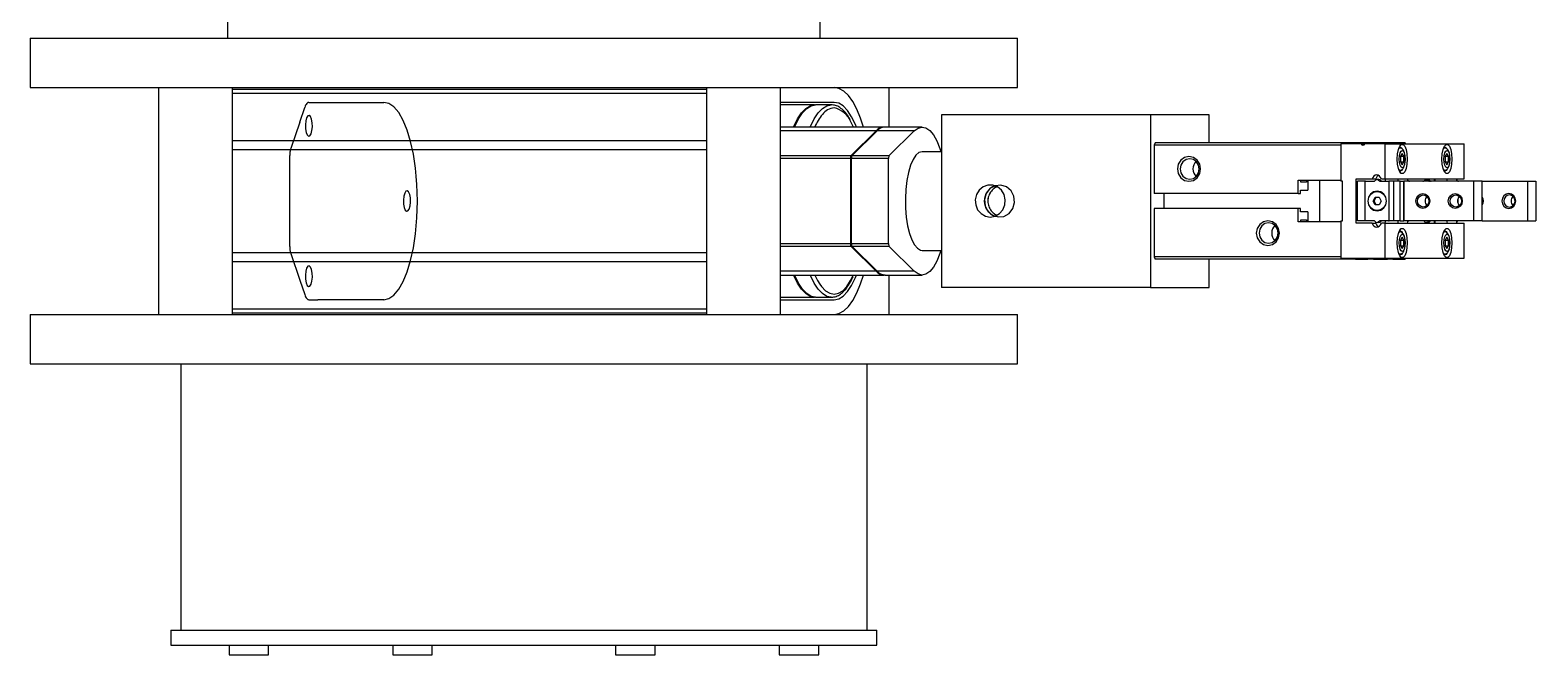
# Model space of a CAD drawing. Header units: millimetres. Extents: x 0 to 420, y 0 to 297.
# Drawn here: x 246.3 to 276.8, y 141.97 to 154.64 of the extents above; entities that cross this region are included whole.
import ezdxf

# ---------------------------------------------------------------- set-up
doc = ezdxf.new("R2010")
doc.units = ezdxf.units.MM

msp = doc.modelspace()

# ---------------------------------------------------------------- linework, layer by layer
at = {"color": 7, "linetype": 'Continuous', "lineweight": 25}
for p, q in [((250.304, 155.971), (250.304, 154.471)), ((262.304, 154.471), (262.304, 155.971)), ((246.304, 154.471), (246.304, 153.471)), ((246.304, 154.471), (261.865, 154.471)), ((261.865, 154.471), (266.304, 154.471)), ((266.304, 153.471), (266.304, 154.471)), ((246.304, 153.471), (261.865, 153.471)), ((248.905, 153.471), (248.905, 148.871)), ((250.405, 148.871), (250.405, 153.471)), ((250.405, 153.441), (260.003, 153.441)), ((260.003, 153.471), (260.003, 148.871)), ((261.503, 148.871), (261.503, 153.471)), ((261.865, 153.471), (266.304, 153.471)), ((263.703, 152.671), (263.703, 153.471)), ((250.405, 153.354), (260.003, 153.354)), ((262.587, 153.171), (261.503, 153.171)), ((262.192, 153.121), (261.503, 153.121)), ((262.529, 153.121), (262.211, 153.121)), ((268.994, 152.921), (264.762, 152.921)), ((264.762, 152.921), (264.762, 149.421)), ((268.994, 152.921), (268.994, 149.421)), ((270.185, 152.921), (268.994, 152.921)), ((270.185, 152.351), (270.185, 152.921)), ((263.6, 152.671), (261.503, 152.671)), ((262.978, 152.671), (262.925, 152.777)), ((263.437, 152.593), (262.933, 152.094)), ((262.952, 152.094), (263.456, 152.593)), ((264.208, 152.593), (263.456, 152.593)), ((264.371, 152.671), (263.619, 152.671)), ((263.704, 152.094), (264.208, 152.593)), ((250.405, 152.395), (260.003, 152.395)), ((250.405, 152.216), (260.003, 152.216)), ((269.086, 152.351), (269.069, 152.301)), ((269.069, 152.301), (269.069, 151.321)), ((272.852, 152.301), (269.069, 152.301)), ((273.148, 152.351), (269.086, 152.351)), ((272.852, 152.331), (272.852, 151.571)), ((273.258, 152.331), (272.852, 152.331)), ((273.148, 152.351), (273.141, 152.331)), ((273.398, 152.351), (273.148, 152.351)), ((273.258, 152.331), (273.338, 152.331)), ((273.745, 152.331), (273.338, 152.331)), ((273.398, 152.331), (273.398, 152.351)), ((273.51, 152.351), (273.398, 152.351)), ((273.793, 152.351), (273.51, 152.351)), ((273.51, 152.351), (273.51, 152.331)), ((273.745, 151.621), (273.745, 152.331)), ((273.745, 152.331), (275.345, 152.331)), ((273.793, 152.331), (273.793, 152.351)), ((273.905, 152.351), (273.793, 152.351)), ((274.155, 152.351), (273.905, 152.351)), ((273.905, 152.351), (273.905, 152.331)), ((274.045, 152.246), (274.024, 152.246)), ((274.162, 152.331), (274.155, 152.351)), ((274.95, 152.246), (274.93, 152.246)), ((275.345, 151.621), (275.345, 152.331)), ((262.919, 152.036), (262.919, 150.307)), ((262.938, 150.307), (262.938, 152.036)), ((263.69, 152.036), (262.938, 152.036)), ((262.952, 152.094), (263.704, 152.094)), ((263.69, 150.307), (263.69, 152.036)), ((264.762, 152.171), (264.371, 152.171)), ((274.092, 152.137), (274.058, 152.079)), ((274.058, 152.079), (274.058, 151.964)), ((274.058, 152.079), (274.126, 152.079)), ((274.058, 151.964), (274.092, 151.906)), ((274.058, 151.964), (274.126, 151.964)), ((274.126, 152.079), (274.092, 152.137)), ((274.092, 151.906), (274.126, 151.964)), ((274.126, 151.964), (274.126, 152.079)), ((274.997, 152.137), (274.963, 152.079)), ((274.963, 152.079), (274.963, 151.964)), ((274.963, 152.079), (275.031, 152.079)), ((274.963, 151.964), (274.997, 151.906)), ((274.963, 151.964), (275.031, 151.964)), ((275.031, 152.079), (274.997, 152.137)), ((274.997, 151.906), (275.031, 151.964)), ((275.031, 151.964), (275.031, 152.079)), ((271.983, 151.596), (272.852, 151.596)), ((271.983, 151.321), (271.983, 151.596)), ((272.041, 151.551), (272.041, 151.596)), ((272.151, 151.596), (272.151, 151.551)), ((272.178, 151.596), (272.178, 151.391)), ((272.421, 150.746), (272.421, 151.596)), ((272.88, 151.571), (272.852, 151.571)), ((272.88, 150.771), (272.88, 151.571)), ((273.162, 151.621), (273.481, 151.621)), ((273.162, 150.721), (273.162, 151.621)), ((273.189, 150.771), (273.189, 151.571)), ((273.34, 151.571), (273.189, 151.571)), ((273.34, 150.771), (273.34, 151.571)), ((273.351, 151.571), (273.34, 151.571)), ((273.351, 151.571), (273.517, 151.571)), ((273.481, 151.621), (273.555, 151.621)), ((273.618, 151.604), (273.584, 151.604)), ((273.629, 151.582), (273.663, 151.582)), ((273.651, 151.571), (273.817, 151.571)), ((273.671, 151.621), (273.745, 151.621)), ((273.745, 151.621), (275.345, 151.621)), ((273.817, 151.571), (273.829, 151.571)), ((273.829, 150.771), (273.829, 151.571)), ((273.923, 151.571), (273.829, 151.571)), ((273.923, 150.771), (273.923, 151.571)), ((274.052, 151.571), (273.923, 151.571)), ((274.024, 151.796), (274.045, 151.796)), ((274.052, 150.771), (274.052, 151.571)), ((274.052, 151.571), (274.128, 151.571)), ((274.128, 150.771), (274.128, 151.571)), ((274.133, 151.571), (274.128, 151.571)), ((274.133, 150.771), (274.133, 151.571)), ((275.543, 151.571), (274.133, 151.571)), ((274.614, 151.604), (274.58, 151.604)), ((274.624, 151.582), (274.658, 151.582)), ((274.762, 151.571), (274.762, 151.621)), ((274.93, 151.796), (274.95, 151.796)), ((275.543, 150.771), (275.543, 151.571)), ((275.714, 151.571), (275.543, 151.571)), ((275.714, 151.571), (276.629, 151.571)), ((275.714, 150.771), (275.714, 151.571)), ((276.629, 151.571), (276.629, 150.771)), ((276.629, 151.571), (276.799, 151.571)), ((276.799, 151.571), (276.799, 150.771)), ((271.983, 151.321), (269.069, 151.321)), ((269.263, 151.321), (269.263, 151.021)), ((271.983, 151.321), (272.035, 151.321)), ((272.035, 151.391), (272.178, 151.391)), ((272.035, 151.321), (272.035, 151.391)), ((272.151, 151.551), (272.041, 151.551)), ((273.34, 150.784), (273.34, 151.559)), ((273.547, 151.362), (273.593, 151.371)), ((273.603, 151.366), (273.584, 151.366)), ((273.603, 151.366), (273.64, 151.362)), ((269.069, 151.021), (269.069, 150.041)), ((271.983, 151.021), (269.069, 151.021)), ((271.983, 150.746), (271.983, 151.021)), ((272.035, 151.021), (271.983, 151.021)), ((272.035, 150.951), (272.035, 151.021)), ((273.503, 151.171), (273.543, 151.246)), ((273.543, 151.096), (273.503, 151.171)), ((273.525, 151.171), (273.503, 151.171)), ((273.525, 151.171), (273.565, 151.246)), ((273.565, 151.096), (273.525, 151.171)), ((273.543, 151.246), (273.625, 151.246)), ((273.625, 151.096), (273.543, 151.096)), ((273.593, 150.971), (273.547, 150.98)), ((273.584, 150.976), (273.603, 150.976)), ((273.64, 150.98), (273.603, 150.976)), ((273.625, 151.246), (273.665, 151.171)), ((273.665, 151.171), (273.625, 151.096)), ((274.61, 151.246), (274.578, 151.246)), ((274.578, 151.096), (274.61, 151.096)), ((275.214, 151.192), (275.214, 151.151)), ((275.219, 151.211), (275.219, 151.132)), ((272.852, 150.746), (271.983, 150.746)), ((272.178, 150.951), (272.035, 150.951)), ((272.041, 150.791), (272.151, 150.791)), ((272.041, 150.746), (272.041, 150.791)), ((272.151, 150.791), (272.151, 150.746)), ((272.178, 150.951), (272.178, 150.746)), ((272.852, 150.771), (272.852, 150.011)), ((272.852, 150.771), (272.88, 150.771)), ((273.481, 150.721), (273.162, 150.721)), ((273.34, 150.771), (273.189, 150.771)), ((273.351, 150.771), (273.34, 150.771)), ((273.517, 150.771), (273.351, 150.771)), ((273.481, 150.721), (273.555, 150.721)), ((273.584, 150.739), (273.618, 150.739)), ((273.629, 150.76), (273.663, 150.76)), ((273.817, 150.771), (273.651, 150.771)), ((273.745, 150.721), (273.671, 150.721)), ((273.745, 150.011), (273.745, 150.721)), ((273.745, 150.721), (275.345, 150.721)), ((273.817, 150.771), (273.829, 150.771)), ((273.923, 150.771), (273.829, 150.771)), ((274.052, 150.771), (273.923, 150.771)), ((274.052, 150.771), (274.128, 150.771)), ((274.133, 150.771), (274.128, 150.771)), ((275.543, 150.771), (274.133, 150.771)), ((274.58, 150.739), (274.614, 150.739)), ((274.624, 150.76), (274.658, 150.76)), ((274.762, 150.721), (274.762, 150.771)), ((275.345, 150.011), (275.345, 150.721)), ((275.714, 150.771), (275.543, 150.771)), ((275.714, 150.771), (276.629, 150.771)), ((276.629, 150.771), (276.799, 150.771)), ((274.045, 150.546), (274.024, 150.546)), ((274.092, 150.437), (274.058, 150.379)), ((274.058, 150.379), (274.058, 150.264)), ((274.058, 150.379), (274.126, 150.379)), ((274.126, 150.379), (274.092, 150.437)), ((274.126, 150.264), (274.126, 150.379)), ((274.95, 150.546), (274.93, 150.546)), ((274.997, 150.437), (274.963, 150.379)), ((274.963, 150.379), (274.963, 150.264)), ((274.963, 150.379), (275.031, 150.379)), ((275.031, 150.379), (274.997, 150.437)), ((275.031, 150.264), (275.031, 150.379)), ((250.405, 150.126), (260.003, 150.126)), ((262.933, 150.248), (263.437, 149.75)), ((262.938, 150.307), (263.69, 150.307)), ((263.704, 150.248), (262.952, 150.248)), ((263.456, 149.75), (262.952, 150.248)), ((264.208, 149.75), (263.704, 150.248)), ((264.371, 150.171), (264.762, 150.171)), ((272.852, 150.041), (269.069, 150.041)), ((269.069, 150.041), (269.086, 149.991)), ((274.024, 150.096), (274.045, 150.096)), ((274.058, 150.264), (274.092, 150.206)), ((274.058, 150.264), (274.126, 150.264)), ((274.092, 150.206), (274.126, 150.264)), ((274.93, 150.096), (274.95, 150.096)), ((274.963, 150.264), (274.997, 150.206)), ((274.963, 150.264), (275.031, 150.264)), ((274.997, 150.206), (275.031, 150.264)), ((250.405, 149.947), (260.003, 149.947)), ((264.208, 149.75), (263.456, 149.75)), ((273.148, 149.991), (269.086, 149.991)), ((270.185, 149.421), (270.185, 149.991)), ((272.852, 150.011), (273.745, 150.011)), ((273.141, 150.011), (273.148, 149.991)), ((273.148, 149.991), (273.398, 149.991)), ((273.398, 149.991), (273.398, 150.011)), ((273.51, 149.991), (273.398, 149.991)), ((273.51, 150.011), (273.51, 149.991)), ((273.51, 149.991), (273.793, 149.991)), ((273.745, 150.011), (275.345, 150.011)), ((273.793, 149.991), (273.793, 150.011)), ((273.905, 149.991), (273.793, 149.991)), ((273.905, 150.011), (273.905, 149.991)), ((273.905, 149.991), (274.155, 149.991)), ((274.155, 149.991), (274.162, 150.011)), ((261.503, 149.671), (263.6, 149.671)), ((263.619, 149.671), (264.371, 149.671)), ((263.703, 148.871), (263.703, 149.671)), ((261.503, 149.221), (262.192, 149.221)), ((261.503, 149.171), (262.587, 149.171)), ((262.203, 149.221), (262.192, 149.221)), ((262.211, 149.221), (262.529, 149.221)), ((262.529, 149.221), (262.522, 149.221)), ((268.994, 149.421), (264.762, 149.421)), ((268.994, 149.421), (270.185, 149.421)), ((246.304, 148.871), (246.304, 147.871)), ((246.304, 148.871), (261.865, 148.871)), ((250.405, 148.989), (260.003, 148.989)), ((250.405, 148.902), (260.003, 148.902)), ((261.865, 148.871), (266.304, 148.871)), ((266.304, 147.871), (266.304, 148.871)), ((246.304, 147.871), (261.865, 147.871)), ((249.354, 147.871), (249.354, 142.471)), ((261.865, 147.871), (266.304, 147.871)), ((263.254, 142.471), (263.254, 147.871)), ((249.154, 142.471), (249.154, 142.171)), ((249.154, 142.471), (253.516, 142.471)), ((253.516, 142.471), (263.454, 142.471)), ((263.454, 142.171), (263.454, 142.471)), ((249.154, 142.171), (253.516, 142.171)), ((250.333, 142.171), (250.333, 141.971)), ((251.133, 141.971), (251.133, 142.171)), ((253.516, 142.171), (263.454, 142.171)), ((253.648, 142.171), (253.648, 141.971)), ((254.448, 141.971), (254.448, 142.171)), ((258.16, 142.171), (258.16, 141.971)), ((258.96, 141.971), (258.96, 142.171)), ((261.475, 142.171), (261.475, 141.971)), ((262.275, 141.971), (262.275, 142.171)), ((250.333, 141.971), (250.577, 141.971)), ((250.577, 141.971), (251.133, 141.971)), ((253.648, 141.971), (253.892, 141.971)), ((253.892, 141.971), (254.448, 141.971)), ((258.16, 141.971), (258.405, 141.971)), ((258.405, 141.971), (258.96, 141.971)), ((261.475, 141.971), (261.719, 141.971)), ((261.719, 141.971), (262.275, 141.971))]:
    msp.add_line(p, q, dxfattribs=at)
at = {"color": 7, "linetype": 'Continuous'}
for p, q in [((251.95, 153.171), (252.13, 153.171)), ((252.13, 153.171), (253.467, 153.171)), ((251.765, 152.772), (251.866, 153.069)), ((251.765, 152.772), (251.582, 152.236)), ((251.56, 152.08), (251.56, 150.263)), ((251.582, 150.107), (251.765, 149.57)), ((251.765, 149.57), (251.866, 149.273)), ((251.95, 149.171), (252.13, 149.171)), ((253.467, 149.171), (252.13, 149.171))]:
    msp.add_line(p, q, dxfattribs=at)
at = {"color": 8, "linetype": 'Continuous', "lineweight": 25}
for p, q in [((263.437, 152.593), (261.503, 152.593)), ((274.02, 152.234), (274.045, 152.246)), ((274.925, 152.234), (274.95, 152.246)), ((261.503, 152.094), (262.933, 152.094)), ((262.919, 152.036), (261.503, 152.036)), ((274.216, 151.582), (274.202, 151.582)), ((275.211, 151.582), (275.198, 151.582)), ((274.216, 150.76), (274.202, 150.76)), ((275.211, 150.76), (275.198, 150.76)), ((274.02, 150.534), (274.045, 150.546)), ((274.925, 150.534), (274.95, 150.546)), ((261.503, 150.307), (262.919, 150.307)), ((262.933, 150.248), (261.503, 150.248)), ((263.437, 149.75), (261.503, 149.75))]:
    msp.add_line(p, q, dxfattribs=at)
at = {"color": 7, "linetype": 'Continuous', "lineweight": 25, "flags": 128}
for points in [[(263.181, 152.671), (263.123, 152.848), (263.048, 153.032), (262.965, 153.187), (262.876, 153.31), (262.782, 153.399), (262.685, 153.453), (262.587, 153.471)], [(261.768, 152.671), (261.774, 152.684), (261.848, 152.837), (261.928, 152.96), (262.013, 153.049), (262.102, 153.103), (262.192, 153.121), (262.203, 153.121)], [(261.787, 152.671), (261.792, 152.684), (261.866, 152.837), (261.947, 152.96), (262.032, 153.049), (262.121, 153.103), (262.211, 153.121)], [(263.038, 152.671), (263.017, 152.723), (262.941, 152.88), (262.859, 153.006), (262.771, 153.097), (262.68, 153.153), (262.587, 153.171)], [(264.208, 152.593), (264.286, 152.65), (264.366, 152.671), (264.447, 152.655), (264.525, 152.601), (264.6, 152.512), (264.669, 152.39), (264.73, 152.237), (264.751, 152.171)], [(274.194, 152.021), (274.188, 151.919), (274.17, 151.828), (274.143, 151.761), (274.11, 151.726), (274.074, 151.726), (274.041, 151.761), (274.014, 151.828), (273.996, 151.919), (273.99, 152.021), (273.996, 152.124), (274.014, 152.214), (274.041, 152.281), (274.074, 152.317), (274.11, 152.317), (274.143, 152.281), (274.17, 152.214), (274.188, 152.124), (274.194, 152.021)], [(274.152, 152.021), (274.147, 151.954), (274.134, 151.897), (274.115, 151.86), (274.092, 151.846), (274.069, 151.86), (274.05, 151.897), (274.037, 151.954), (274.032, 152.021), (274.037, 152.088), (274.05, 152.145), (274.069, 152.183), (274.092, 152.196), (274.115, 152.183), (274.134, 152.145), (274.147, 152.088), (274.152, 152.021)], [(274.035, 152.269), (274.045, 152.271), (274.078, 152.252), (274.09, 152.233)], [(275.1, 152.021), (275.093, 151.919), (275.076, 151.828), (275.048, 151.761), (275.015, 151.726), (274.98, 151.726), (274.946, 151.761), (274.919, 151.828), (274.901, 151.919), (274.895, 152.021), (274.901, 152.124), (274.919, 152.214), (274.946, 152.281), (274.98, 152.317), (275.015, 152.317), (275.048, 152.281), (275.076, 152.214), (275.093, 152.124), (275.1, 152.021)], [(275.057, 152.021), (275.052, 151.954), (275.04, 151.897), (275.02, 151.86), (274.997, 151.846), (274.975, 151.86), (274.955, 151.897), (274.942, 151.954), (274.938, 152.021), (274.942, 152.088), (274.955, 152.145), (274.975, 152.183), (274.997, 152.196), (275.02, 152.183), (275.04, 152.145), (275.052, 152.088), (275.057, 152.021)], [(274.94, 152.269), (274.95, 152.271), (274.983, 152.252), (274.996, 152.233)], [(264.371, 152.171), (264.306, 152.153), (264.244, 152.1), (264.187, 152.012), (264.136, 151.895), (264.094, 151.751), (264.061, 151.587), (264.04, 151.407), (264.031, 151.219), (264.034, 151.029), (264.049, 150.844), (264.076, 150.671), (264.114, 150.516), (264.16, 150.385), (264.215, 150.282), (264.275, 150.212), (264.338, 150.176), (264.371, 150.171)], [(269.539, 151.821), (269.557, 151.726), (269.608, 151.644), (269.684, 151.59), (269.774, 151.571), (269.864, 151.59), (269.94, 151.644), (269.991, 151.726), (270.009, 151.821), (269.991, 151.917), (269.94, 151.998), (269.864, 152.052), (269.774, 152.071), (269.684, 152.052), (269.608, 151.998), (269.557, 151.917), (269.539, 151.821)], [(269.594, 151.821), (269.609, 151.742), (269.651, 151.675), (269.714, 151.63), (269.789, 151.615), (269.863, 151.63), (269.926, 151.675), (269.968, 151.742), (269.983, 151.821), (269.968, 151.9), (269.926, 151.967), (269.863, 152.012), (269.789, 152.028), (269.714, 152.012), (269.651, 151.967), (269.609, 151.9), (269.594, 151.821)], [(274.089, 151.807), (274.078, 151.79), (274.045, 151.771), (274.035, 151.773)], [(274.204, 151.571), (274.201, 151.571), (274.2, 151.572)], [(274.203, 151.594), (274.207, 151.591), (274.216, 151.582)], [(274.551, 151.621), (274.55, 151.617), (274.548, 151.594)], [(274.994, 151.807), (274.983, 151.79), (274.95, 151.771), (274.94, 151.773)], [(275.196, 151.572), (275.196, 151.571), (275.2, 151.571)], [(275.211, 151.582), (275.202, 151.591), (275.199, 151.594)], [(265.75, 150.846), (265.849, 150.864), (265.937, 150.915), (266.006, 150.993), (266.046, 151.091), (266.054, 151.198), (266.03, 151.302), (265.975, 151.391), (265.895, 151.457), (265.8, 151.492), (265.699, 151.492), (265.604, 151.457), (265.525, 151.391), (265.47, 151.302), (265.445, 151.198), (265.454, 151.091), (265.494, 150.993), (265.562, 150.915), (265.651, 150.864), (265.75, 150.846)], [(273.584, 151.371), (273.512, 151.356), (273.451, 151.313), (273.41, 151.248), (273.396, 151.171), (273.41, 151.095), (273.451, 151.03), (273.512, 150.986), (273.584, 150.971), (273.656, 150.986), (273.717, 151.03), (273.758, 151.095), (273.772, 151.171), (273.758, 151.248), (273.717, 151.313), (273.656, 151.356), (273.584, 151.371)], [(273.584, 151.366), (273.654, 151.351), (273.714, 151.309), (273.753, 151.246), (273.767, 151.171), (273.753, 151.097), (273.714, 151.033), (273.654, 150.991), (273.584, 150.976), (273.514, 150.991), (273.454, 151.033), (273.415, 151.097), (273.401, 151.171), (273.415, 151.246), (273.454, 151.309), (273.514, 151.351), (273.584, 151.366)], [(274.509, 151.321), (274.563, 151.31), (274.609, 151.277), (274.639, 151.229), (274.65, 151.171), (274.639, 151.114), (274.609, 151.065), (274.563, 151.033), (274.509, 151.021), (274.455, 151.033), (274.409, 151.065), (274.379, 151.114), (274.368, 151.171), (274.379, 151.229), (274.409, 151.277), (274.455, 151.31), (274.509, 151.321)], [(274.518, 151.294), (274.563, 151.285), (274.6, 151.258), (274.625, 151.218), (274.634, 151.171), (274.625, 151.124), (274.6, 151.084), (274.563, 151.058), (274.518, 151.048), (274.474, 151.058), (274.437, 151.084), (274.411, 151.124), (274.403, 151.171), (274.411, 151.218), (274.437, 151.258), (274.474, 151.285), (274.518, 151.294)], [(275.167, 151.321), (275.221, 151.31), (275.267, 151.277), (275.298, 151.229), (275.308, 151.171), (275.298, 151.114), (275.267, 151.065), (275.221, 151.033), (275.167, 151.021), (275.113, 151.033), (275.068, 151.065), (275.037, 151.114), (275.026, 151.171), (275.037, 151.229), (275.068, 151.277), (275.113, 151.31), (275.167, 151.321)], [(275.176, 151.294), (275.221, 151.285), (275.258, 151.258), (275.283, 151.218), (275.292, 151.171), (275.283, 151.124), (275.258, 151.084), (275.221, 151.058), (275.176, 151.048), (275.132, 151.058), (275.095, 151.084), (275.07, 151.124), (275.061, 151.171), (275.07, 151.218), (275.095, 151.258), (275.132, 151.285), (275.176, 151.294)], [(276.253, 151.021), (276.307, 151.033), (276.353, 151.065), (276.383, 151.114), (276.394, 151.171), (276.383, 151.229), (276.353, 151.277), (276.307, 151.31), (276.253, 151.321), (276.199, 151.31), (276.153, 151.277), (276.123, 151.229), (276.112, 151.171), (276.123, 151.114), (276.153, 151.065), (276.199, 151.033), (276.253, 151.021)], [(276.262, 151.048), (276.307, 151.058), (276.344, 151.084), (276.369, 151.124), (276.378, 151.171), (276.369, 151.218), (276.344, 151.258), (276.307, 151.285), (276.262, 151.294), (276.218, 151.285), (276.181, 151.258), (276.156, 151.218), (276.147, 151.171), (276.156, 151.124), (276.181, 151.084), (276.218, 151.058), (276.262, 151.048)], [(275.714, 151.132), (275.72, 151.171), (275.714, 151.211)], [(271.137, 150.521), (271.155, 150.426), (271.206, 150.344), (271.282, 150.29), (271.372, 150.271), (271.462, 150.29), (271.539, 150.344), (271.589, 150.426), (271.607, 150.521), (271.589, 150.617), (271.539, 150.698), (271.462, 150.752), (271.372, 150.771), (271.282, 150.752), (271.206, 150.698), (271.155, 150.617), (271.137, 150.521)], [(271.193, 150.521), (271.207, 150.442), (271.25, 150.375), (271.313, 150.33), (271.387, 150.315), (271.461, 150.33), (271.524, 150.375), (271.567, 150.442), (271.581, 150.521), (271.567, 150.6), (271.524, 150.667), (271.461, 150.712), (271.387, 150.728), (271.313, 150.712), (271.25, 150.667), (271.207, 150.6), (271.193, 150.521)], [(274.2, 150.771), (274.201, 150.771), (274.204, 150.771)], [(274.216, 150.76), (274.207, 150.751), (274.203, 150.749)], [(274.548, 150.749), (274.55, 150.725), (274.551, 150.721)], [(275.2, 150.771), (275.196, 150.771), (275.196, 150.771)], [(275.199, 150.749), (275.202, 150.751), (275.211, 150.76)], [(274.194, 150.321), (274.188, 150.219), (274.17, 150.128), (274.143, 150.061), (274.11, 150.026), (274.074, 150.026), (274.041, 150.061), (274.014, 150.128), (273.996, 150.219), (273.99, 150.321), (273.996, 150.424), (274.014, 150.514), (274.041, 150.581), (274.074, 150.617), (274.11, 150.617), (274.143, 150.581), (274.17, 150.514), (274.188, 150.424), (274.194, 150.321)], [(274.152, 150.321), (274.147, 150.254), (274.134, 150.197), (274.115, 150.16), (274.092, 150.146), (274.069, 150.16), (274.05, 150.197), (274.037, 150.254), (274.032, 150.321), (274.037, 150.388), (274.05, 150.445), (274.069, 150.483), (274.092, 150.496), (274.115, 150.483), (274.134, 150.445), (274.147, 150.388), (274.152, 150.321)], [(274.035, 150.569), (274.045, 150.571), (274.078, 150.552), (274.09, 150.533)], [(275.1, 150.321), (275.093, 150.219), (275.076, 150.128), (275.048, 150.061), (275.015, 150.026), (274.98, 150.026), (274.946, 150.061), (274.919, 150.128), (274.901, 150.219), (274.895, 150.321), (274.901, 150.424), (274.919, 150.514), (274.946, 150.581), (274.98, 150.617), (275.015, 150.617), (275.048, 150.581), (275.076, 150.514), (275.093, 150.424), (275.1, 150.321)], [(275.057, 150.321), (275.052, 150.254), (275.04, 150.197), (275.02, 150.16), (274.997, 150.146), (274.975, 150.16), (274.955, 150.197), (274.942, 150.254), (274.938, 150.321), (274.942, 150.388), (274.955, 150.445), (274.975, 150.483), (274.997, 150.496), (275.02, 150.483), (275.04, 150.445), (275.052, 150.388), (275.057, 150.321)], [(274.94, 150.569), (274.95, 150.571), (274.983, 150.552), (274.996, 150.533)], [(264.751, 150.171), (264.73, 150.106), (264.669, 149.953), (264.6, 149.83), (264.525, 149.741), (264.447, 149.688), (264.366, 149.671), (264.286, 149.692), (264.208, 149.75)], [(274.089, 150.107), (274.078, 150.09), (274.045, 150.071), (274.035, 150.073)], [(274.994, 150.107), (274.983, 150.09), (274.95, 150.071), (274.94, 150.073)], [(262.192, 149.221), (262.102, 149.239), (262.013, 149.294), (261.928, 149.383), (261.848, 149.505), (261.774, 149.659), (261.768, 149.671)], [(262.211, 149.221), (262.121, 149.239), (262.032, 149.294), (261.947, 149.383), (261.866, 149.505), (261.792, 149.659), (261.787, 149.671)], [(262.197, 149.671), (262.253, 149.558), (262.297, 149.486)], [(262.587, 148.871), (262.685, 148.889), (262.782, 148.944), (262.876, 149.033), (262.965, 149.156), (263.048, 149.311), (263.123, 149.495), (263.181, 149.671)], [(262.587, 149.171), (262.68, 149.19), (262.771, 149.245), (262.859, 149.337), (262.941, 149.462), (263.017, 149.62), (263.038, 149.671)]]:
    msp.add_lwpolyline(points, dxfattribs=at)
at = {"color": 7, "linetype": 'Continuous', "flags": 128}
for points in [[(251.95, 153.171), (251.938, 153.17), (251.927, 153.165), (251.916, 153.156), (251.905, 153.145), (251.894, 153.13), (251.884, 153.113), (251.875, 153.092), (251.866, 153.069)], [(254.108, 151.838), (254.066, 152.119), (254.01, 152.378), (253.94, 152.608), (253.86, 152.804), (253.77, 152.962), (253.673, 153.077), (253.571, 153.148), (253.467, 153.171)], [(251.881, 152.634), (251.894, 152.562), (251.916, 152.51), (251.942, 152.486), (251.97, 152.494), (251.995, 152.533), (252.012, 152.597), (252.02, 152.675), (252.018, 152.757), (252.004, 152.829), (251.983, 152.881), (251.956, 152.904), (251.928, 152.896), (251.904, 152.857), (251.886, 152.794), (251.878, 152.715), (251.881, 152.634)], [(251.582, 152.236), (251.577, 152.22), (251.573, 152.202), (251.569, 152.184), (251.566, 152.164), (251.564, 152.144), (251.562, 152.123), (251.561, 152.102), (251.56, 152.08)], [(254.108, 150.505), (254.125, 150.667), (254.138, 150.833), (254.145, 151.002), (254.147, 151.171), (254.145, 151.341), (254.138, 151.509), (254.125, 151.675), (254.108, 151.838)], [(253.868, 151.11), (253.881, 151.038), (253.903, 150.986), (253.93, 150.962), (253.957, 150.97), (253.982, 151.009), (253.999, 151.073), (254.008, 151.151), (254.005, 151.233), (253.992, 151.305), (253.97, 151.357), (253.943, 151.38), (253.915, 151.372), (253.891, 151.333), (253.873, 151.27), (253.865, 151.191), (253.868, 151.11)], [(266.026, 150.86), (266.131, 150.92), (266.207, 151.019), (266.241, 151.14), (266.229, 151.266), (266.173, 151.378), (266.08, 151.458), (265.966, 151.495), (265.848, 151.482), (265.743, 151.422), (265.667, 151.324), (265.633, 151.202), (265.645, 151.076), (265.701, 150.965), (265.794, 150.884), (265.908, 150.848), (266.026, 150.86)], [(253.467, 149.171), (253.571, 149.195), (253.673, 149.265), (253.77, 149.381), (253.86, 149.538), (253.94, 149.735), (254.01, 149.965), (254.066, 150.223), (254.108, 150.505)], [(251.56, 150.263), (251.561, 150.241), (251.562, 150.22), (251.564, 150.199), (251.566, 150.178), (251.569, 150.159), (251.573, 150.14), (251.577, 150.123), (251.582, 150.107)], [(251.881, 149.586), (251.894, 149.514), (251.916, 149.462), (251.942, 149.438), (251.97, 149.446), (251.995, 149.485), (252.012, 149.549), (252.02, 149.627), (252.018, 149.709), (252.004, 149.781), (251.983, 149.833), (251.956, 149.856), (251.928, 149.848), (251.904, 149.809), (251.886, 149.746), (251.878, 149.667), (251.881, 149.586)], [(251.866, 149.273), (251.875, 149.25), (251.884, 149.23), (251.894, 149.212), (251.905, 149.198), (251.916, 149.186), (251.927, 149.178), (251.938, 149.173), (251.95, 149.171)]]:
    msp.add_lwpolyline(points, dxfattribs=at)
at = {"color": 8, "linetype": 'Continuous', "lineweight": 25, "flags": 128}
for points in [[(262.105, 152.671), (262.11, 152.684), (262.184, 152.837), (262.265, 152.96), (262.35, 153.049), (262.439, 153.103), (262.529, 153.121)], [(274.045, 151.796), (274.045, 151.796), (274.02, 151.809)], [(274.951, 151.796), (274.95, 151.796), (274.925, 151.809)], [(274.045, 150.096), (274.045, 150.096), (274.02, 150.109)], [(274.951, 150.096), (274.95, 150.096), (274.925, 150.109)], [(262.522, 149.221), (262.439, 149.239), (262.35, 149.294), (262.265, 149.383), (262.184, 149.505), (262.11, 149.659), (262.105, 149.671)], [(262.297, 149.486), (262.331, 149.439), (262.414, 149.353), (262.5, 149.301), (262.587, 149.283), (262.675, 149.301), (262.761, 149.353), (262.843, 149.439), (262.921, 149.558), (262.976, 149.667)]]:
    msp.add_lwpolyline(points, dxfattribs=at)
at = {"color": 7, "linetype": 'Continuous', "lineweight": 25}
for centre, radius, start, end in [((263.127, 152.286), 1.007, 140.5499, 157.4901), ((263.605, 152.451), 0.22, 88.8933, 139.9524), ((263.625, 152.449), 0.222, 91.7138, 139.7395), ((273.298, 152.343), 0.0416, 196.3038, 343.6962), ((263.013, 152.044), 0.0945, 147.6576, 184.8674), ((263.032, 152.044), 0.0945, 147.6576, 184.8674), ((263.784, 152.044), 0.0945, 147.6576, 184.8674), ((270.066, 151.821), 0.214, 133.798, 226.202), ((273.352, 151.559), 0.0121, 91.8171, 181.7086), ((273.598, 151.58), 0.124, 100.2522, 160.6537), ((273.517, 151.6), 0.0287, 270.4256, 321.5054), ((273.584, 151.547), 0.0566, 38.2436, 141.7564), ((273.652, 151.596), 0.1, 112.3933, 181.3888), ((273.553, 151.58), 0.124, 19.3463, 79.7478), ((273.618, 151.546), 0.0574, 38.4946, 89.5744), ((273.651, 151.6), 0.0287, 218.4946, 269.5744), ((273.685, 151.6), 0.0287, 218.4946, 269.5744), ((273.652, 151.596), 0.1, 345.5698, 14.5249), ((273.816, 151.559), 0.0121, 359.6414, 88.2102), ((274.103, 151.596), 0.1, 165.4751, 194.4302), ((274.103, 151.596), 0.1, 345.7304, 14.5249), ((274.238, 151.6), 0.0287, 218.4946, 269.5744), ((274.513, 151.6), 0.0287, 270.4256, 321.5054), ((274.58, 151.547), 0.0566, 38.2436, 141.7564), ((274.613, 151.546), 0.0574, 38.4946, 89.5744), ((274.647, 151.6), 0.0287, 218.4946, 269.5744), ((274.681, 151.6), 0.0287, 218.4946, 269.5744), ((274.648, 151.596), 0.1, 345.5698, 14.5249), ((275.099, 151.596), 0.1, 165.4751, 194.4302), ((275.099, 151.596), 0.1, 345.5698, 14.5249), ((275.234, 151.6), 0.0287, 218.4946, 269.5744), ((265.959, 151.171), 0.33, 110.4271, 249.5729), ((274.681, 151.171), 0.127, 133.1547, 226.8453), ((275.339, 151.171), 0.127, 133.1547, 226.8453), ((276.425, 151.171), 0.127, 133.1547, 226.8453), ((275.578, 151.171), 0.158, 329.0438, 30.9562), ((271.664, 150.521), 0.214, 133.796, 226.204), ((273.352, 150.783), 0.0121, 178.2914, 268.1829), ((273.598, 150.762), 0.124, 199.3463, 259.7478), ((273.517, 150.743), 0.0287, 38.4946, 89.5744), ((273.584, 150.795), 0.0566, 218.2436, 321.7564), ((273.652, 150.746), 0.1, 178.6112, 247.6067), ((273.553, 150.762), 0.124, 280.2522, 340.6537), ((273.618, 150.796), 0.0574, 270.4256, 321.5054), ((273.651, 150.743), 0.0287, 90.4256, 141.5054), ((273.685, 150.743), 0.0287, 90.4256, 141.5054), ((273.652, 150.746), 0.1, 345.4751, 14.4302), ((273.816, 150.783), 0.0121, 271.7898, 0.3586), ((274.103, 150.746), 0.1, 165.5698, 194.5249), ((274.103, 150.746), 0.1, 345.4751, 14.2696), ((274.238, 150.743), 0.0287, 90.4256, 141.5054), ((274.513, 150.743), 0.0287, 38.4946, 89.5744), ((274.58, 150.795), 0.0566, 218.2436, 321.7564), ((274.613, 150.796), 0.0574, 270.4256, 321.5054), ((274.647, 150.743), 0.0287, 90.4256, 141.5054), ((274.681, 150.743), 0.0287, 90.4256, 141.5054), ((274.648, 150.746), 0.1, 345.4751, 14.4302), ((275.099, 150.746), 0.1, 165.5698, 194.5249), ((275.099, 150.746), 0.1, 345.4751, 14.4302), ((275.234, 150.743), 0.0287, 90.4256, 141.5054), ((263.013, 150.299), 0.0945, 175.1326, 212.3424), ((263.032, 150.299), 0.0945, 175.1326, 212.3424), ((263.784, 150.299), 0.0945, 175.1326, 212.3424), ((263.605, 149.891), 0.22, 220.0476, 271.1067), ((263.625, 149.894), 0.222, 220.2605, 268.2862)]:
    msp.add_arc(centre, radius, start, end, dxfattribs=at)
at = {"color": 8, "linetype": 'Continuous', "lineweight": 25}
for centre, radius, start, end in [((262.616, 152.731), 0.329, 94.9077, 143.864), ((262.49, 152.599), 0.471, 22.2537, 78.0112)]:
    msp.add_arc(centre, radius, start, end, dxfattribs=at)
at = {"color": 7, "linetype": 'Continuous', "lineweight": 25}
for points, knots in [([(262.915, 152.813), (262.903, 152.836), (262.866, 152.905), (262.795, 152.992), (262.708, 153.068), (262.618, 153.113), (262.558, 153.119), (262.529, 153.121)], [0, 0, 0, 0, 0.116529, 0.355922, 0.596151, 0.804995, 1, 1, 1, 1]), ([(274.155, 152.021), (274.154, 152.035), (274.153, 152.075), (274.143, 152.14), (274.123, 152.196), (274.095, 152.23), (274.065, 152.247), (274.049, 152.245), (274.045, 152.244)], [0, 0, 0, 0, 0.127769, 0.366237, 0.62536, 0.808963, 0.953095, 1, 1, 1, 1]), ([(275.06, 152.021), (275.06, 152.035), (275.059, 152.075), (275.049, 152.14), (275.028, 152.196), (275, 152.23), (274.971, 152.247), (274.954, 152.245), (274.951, 152.244)], [0, 0, 0, 0, 0.127769, 0.366237, 0.62536, 0.808963, 0.953095, 1, 1, 1, 1]), ([(274.045, 151.798), (274.051, 151.798), (274.068, 151.797), (274.093, 151.812), (274.117, 151.839), (274.138, 151.885), (274.152, 151.95), (274.154, 152), (274.155, 152.021)], [0, 0, 0, 0, 0.067592, 0.194741, 0.333032, 0.540741, 0.804414, 1, 1, 1, 1]), ([(274.951, 151.798), (274.956, 151.798), (274.973, 151.797), (274.998, 151.812), (275.023, 151.839), (275.043, 151.885), (275.058, 151.95), (275.059, 152), (275.06, 152.021)], [0, 0, 0, 0, 0.067592, 0.194741, 0.333032, 0.540741, 0.804414, 1, 1, 1, 1]), ([(265.88, 151.459), (265.878, 151.459), (265.844, 151.447), (265.786, 151.394), (265.722, 151.305), (265.694, 151.196), (265.705, 151.088), (265.75, 150.991), (265.813, 150.919), (265.866, 150.894), (265.886, 150.884)], [0, 0, 0, 0, 0.007842, 0.156102, 0.311049, 0.464836, 0.611736, 0.75657, 0.906621, 1, 1, 1, 1]), ([(265.882, 151.458), (265.857, 151.445), (265.8, 151.413), (265.736, 151.329), (265.697, 151.225), (265.698, 151.115), (265.736, 151.014), (265.799, 150.931), (265.857, 150.898), (265.884, 150.883)], [0, 0, 0, 0, 0.118805, 0.272597, 0.427697, 0.576352, 0.721006, 0.869405, 1, 1, 1, 1]), ([(274.155, 150.321), (274.154, 150.335), (274.153, 150.375), (274.143, 150.44), (274.123, 150.496), (274.095, 150.53), (274.065, 150.547), (274.049, 150.545), (274.045, 150.544)], [0, 0, 0, 0, 0.1277692, 0.3662367, 0.6253596, 0.8089625, 0.9530948, 1, 1, 1, 1]), ([(275.06, 150.321), (275.06, 150.335), (275.059, 150.375), (275.049, 150.44), (275.028, 150.496), (275, 150.53), (274.971, 150.547), (274.954, 150.545), (274.951, 150.544)], [0, 0, 0, 0, 0.1277692, 0.3662367, 0.6253596, 0.8089625, 0.9530948, 1, 1, 1, 1]), ([(274.045, 150.098), (274.051, 150.098), (274.068, 150.097), (274.093, 150.112), (274.117, 150.139), (274.138, 150.185), (274.152, 150.25), (274.154, 150.3), (274.155, 150.321)], [0, 0, 0, 0, 0.067592, 0.194741, 0.333032, 0.540741, 0.804414, 1, 1, 1, 1]), ([(274.951, 150.098), (274.956, 150.098), (274.973, 150.097), (274.998, 150.112), (275.023, 150.139), (275.043, 150.185), (275.058, 150.25), (275.059, 150.3), (275.06, 150.321)], [0, 0, 0, 0, 0.067592, 0.194741, 0.333032, 0.540741, 0.804414, 1, 1, 1, 1]), ([(262.52, 149.223), (262.549, 149.224), (262.609, 149.226), (262.697, 149.268), (262.782, 149.336), (262.863, 149.436), (262.927, 149.539), (262.961, 149.617), (262.972, 149.642)], [0, 0, 0, 0, 0.159731, 0.335028, 0.516506, 0.708016, 0.904975, 1, 1, 1, 1])]:
    msp.add_open_spline(points, degree=3, knots=knots, dxfattribs=at)

doc.saveas('drawing.dxf')
